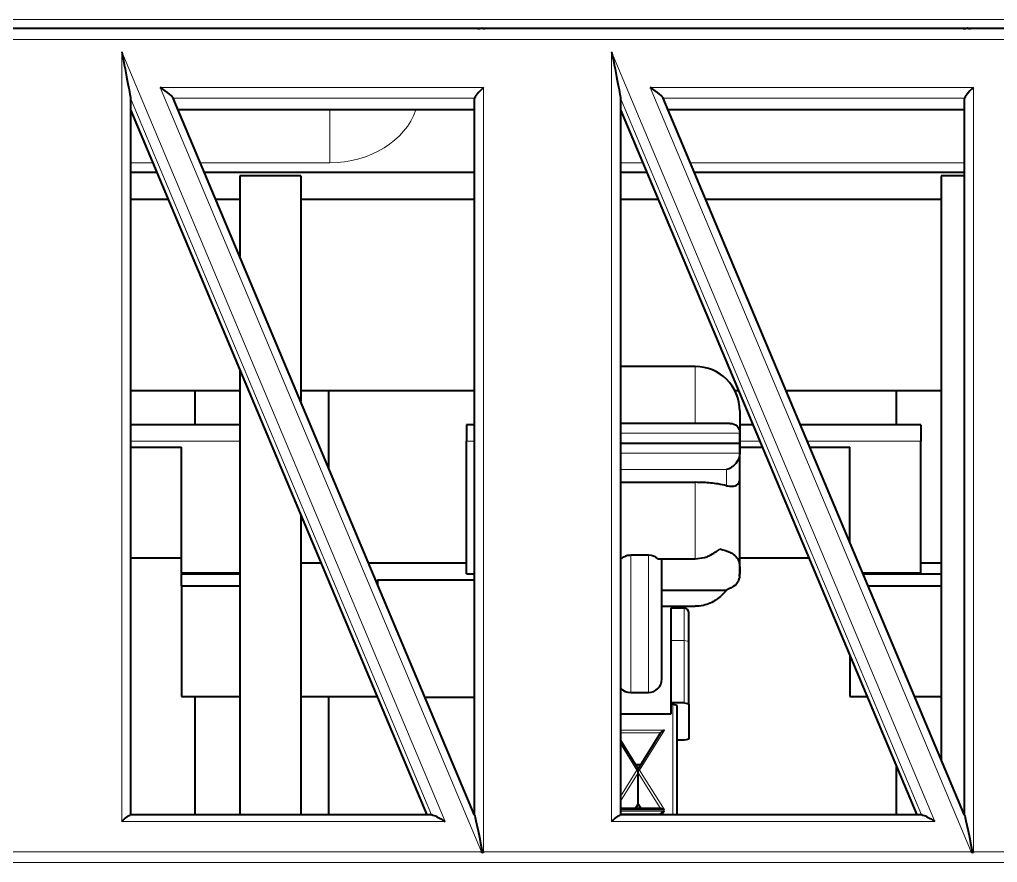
# Model space of a CAD drawing. Header units: inches. Extents: x 0 to 11, y 0 to 8.5.
# Drawn here: x 7.934 to 8.666, y 2.783 to 3.414 of the extents above; entities that cross this region are included whole.
import ezdxf

# ---------------------------------------------------------------- set-up
doc = ezdxf.new("R2010")
doc.units = ezdxf.units.IN
doc.header["$LTSCALE"] = 0.5
doc.header["$MEASUREMENT"] = 0
doc.layers.add('TANGENT_LINES', color=7, linetype='Continuous', lineweight=15)
doc.layers.add('Visible', color=7, linetype='Continuous', lineweight=40)

msp = doc.modelspace()

# ---------------------------------------------------------------- linework, layer by layer
at = {"layer": 'TANGENT_LINES'}
for p, q in [((7.57441, 3.41362), (9.80774, 3.41362)), ((9.80108, 3.39857), (7.58108, 3.39857)), ((8.01074, 2.81334), (8.01074, 3.38939)), ((8.01074, 3.38939), (8.25271, 2.81334)), ((8.37741, 2.81334), (8.37741, 3.38939)), ((8.37741, 3.38939), (8.61938, 2.81334)), ((8.03952, 3.36283), (8.28149, 3.36283)), ((8.27991, 2.79054), (8.03952, 3.36283)), ((8.28149, 3.36283), (8.28149, 2.79054)), ((8.40618, 3.36283), (8.64815, 3.36283)), ((8.64657, 2.79054), (8.40618, 3.36283)), ((8.64815, 3.36283), (8.64815, 2.79054)), ((8.24271, 2.81829), (8.01741, 3.35467)), ((8.27482, 3.35467), (8.04945, 3.35467)), ((8.60938, 2.81829), (8.38408, 3.35467)), ((8.64149, 3.35467), (8.41612, 3.35467)), ((8.16644, 3.30648), (8.16644, 3.34596)), ((8.03399, 3.30648), (8.01741, 3.30648)), ((8.16644, 3.30648), (8.0697, 3.30648)), ((8.40066, 3.30648), (8.38408, 3.30648)), ((8.64149, 3.30648), (8.43636, 3.30648)), ((8.43998, 3.11137), (8.43998, 3.15398)), ((8.47332, 3.10396), (8.38408, 3.10396)), ((8.01741, 3.09806), (8.09919, 3.09806)), ((8.26886, 3.09806), (8.27482, 3.09806)), ((8.47332, 3.09806), (8.4882, 3.09806)), ((8.52391, 3.09806), (8.60886, 3.09806)), ((8.47332, 3.08899), (8.38408, 3.08899)), ((8.38408, 3.07674), (8.46332, 3.07674)), ((8.46332, 3.07674), (8.46332, 3.06472)), ((8.43998, 3.06724), (8.43998, 3.01001)), ((8.39165, 2.90987), (8.39165, 3.01263)), ((8.40498, 3.01263), (8.40498, 2.90987)), ((8.43176, 2.97295), (8.43176, 2.94872)), ((8.42165, 2.94872), (8.43176, 2.94872)), ((8.43176, 2.94872), (8.43176, 2.90212)), ((8.42312, 2.90084), (8.42312, 2.81829)), ((8.41686, 2.88178), (8.38408, 2.88178)), ((8.38408, 2.87961), (8.41394, 2.87961)), ((8.39827, 2.8519), (8.41686, 2.88178)), ((8.38408, 2.87162), (8.39634, 2.8519)), ((8.39935, 2.85617), (8.39527, 2.85617)), ((8.39634, 2.8519), (8.38408, 2.83218)), ((8.38408, 2.82847), (8.39731, 2.84973)), ((8.39731, 2.84973), (8.4139, 2.82307)), ((8.41686, 2.82202), (8.39827, 2.8519)), ((8.39731, 2.82629), (8.3953, 2.82307)), ((8.39931, 2.82307), (8.39731, 2.82629)), ((8.38408, 2.82202), (8.41686, 2.82202)), ((8.41686, 2.82116), (8.38408, 2.82116)), ((8.38408, 2.81899), (8.41394, 2.81899)), ((8.41507, 2.81829), (8.41686, 2.82116)), ((8.25271, 2.81334), (8.01074, 2.81334)), ((8.61938, 2.81334), (8.37741, 2.81334)), ((7.91482, 2.79054), (8.27991, 2.79054)), ((8.28149, 2.79054), (8.64657, 2.79054)), ((8.64815, 2.79054), (9.01324, 2.79054)), ((9.80767, 2.78271), (7.57448, 2.78271))]:
    msp.add_line(p, q, dxfattribs=at)
msp.add_ellipse((8.16644, 3.35964), major_axis=(0.06667, 0), ratio=0.797457, start_param=10.995574, end_param=12.306043, dxfattribs=at)
at = {"layer": 'TANGENT_LINES', "extrusion": (0, 0, -1)}
msp.add_ellipse((8.43176, 2.94748), major_axis=(-0.00333, 0), ratio=0.372877, start_param=1.570796, end_param=3.141593, dxfattribs=at)
at = {"layer": 'Visible'}
for p, q in [((8.27712, 3.40696), (7.91924, 3.40696)), ((8.28257, 3.40696), (8.27712, 3.40696)), ((8.64046, 3.40696), (8.28257, 3.40696)), ((8.64591, 3.40696), (8.64046, 3.40696)), ((9.00379, 3.40696), (8.64591, 3.40696)), ((8.01741, 3.35467), (8.01741, 2.81829)), ((8.27485, 2.81807), (8.04937, 3.35487)), ((8.27482, 2.81815), (8.27482, 3.35467)), ((8.38408, 3.35467), (8.38408, 2.81829)), ((8.64152, 2.81807), (8.41604, 3.35487)), ((8.64149, 2.81815), (8.64149, 3.35467)), ((8.01741, 3.34596), (8.23905, 2.81829)), ((8.27482, 3.34596), (8.05311, 3.34596)), ((8.38408, 3.34596), (8.60572, 2.81829)), ((8.64149, 3.34596), (8.41978, 3.34596)), ((8.01741, 3.29931), (8.037, 3.29931)), ((8.07271, 3.29931), (8.27482, 3.29931)), ((8.09919, 3.29664), (8.09919, 3.23626)), ((8.1447, 3.29664), (8.09919, 3.29664)), ((8.1447, 3.29664), (8.1447, 3.12792)), ((8.38408, 3.29931), (8.40367, 3.29931)), ((8.43937, 3.29931), (8.64149, 3.29931)), ((8.64149, 3.29664), (8.62397, 3.29664)), ((8.62397, 3.29664), (8.62397, 2.85984)), ((8.01741, 3.27927), (8.04542, 3.27927)), ((8.08113, 3.27927), (8.09919, 3.27927)), ((8.1447, 3.27927), (8.27482, 3.27927)), ((8.38408, 3.27927), (8.41209, 3.27927)), ((8.44779, 3.27927), (8.62397, 3.27927)), ((8.09919, 3.15126), (8.09919, 2.81829)), ((8.43998, 3.15398), (8.38408, 3.15398)), ((8.01741, 3.13598), (8.09919, 3.13598)), ((8.06586, 3.11021), (8.06586, 3.13598)), ((8.06586, 3.13598), (8.09919, 3.13598)), ((8.1447, 3.13598), (8.27482, 3.13598)), ((8.1447, 3.13598), (8.16586, 3.13598)), ((8.16586, 3.07755), (8.16586, 3.13598)), ((8.46958, 3.13598), (8.47228, 3.13598)), ((8.50798, 3.13598), (8.62397, 3.13598)), ((8.59064, 3.11021), (8.59064, 3.13598)), ((8.59064, 3.13598), (8.62397, 3.13598)), ((8.47332, 3.12064), (8.47332, 3.09647)), ((8.09919, 3.11021), (8.01741, 3.11021)), ((8.27482, 3.11021), (8.26886, 3.11021)), ((8.26886, 3.11021), (8.26886, 3.09806)), ((8.46591, 3.11137), (8.38408, 3.11137)), ((8.47332, 3.11067), (8.47332, 3.09647)), ((8.4831, 3.11021), (8.47332, 3.11021)), ((8.60886, 3.11021), (8.5188, 3.11021)), ((8.60886, 3.11021), (8.60886, 3.09806)), ((8.47332, 3.09647), (8.47332, 3.10396)), ((8.47332, 3.09647), (8.47332, 3.10396)), ((8.26886, 2.99866), (8.26886, 3.09806)), ((8.38408, 3.09647), (8.47332, 3.09647)), ((8.38408, 3.09647), (8.47332, 3.09647)), ((8.47332, 3.09647), (8.47332, 3.08899)), ((8.47332, 3.07361), (8.47332, 3.09647)), ((8.60886, 2.99947), (8.60886, 3.09806)), ((8.01741, 3.09362), (8.05553, 3.09362)), ((8.05553, 2.99947), (8.05553, 3.09362)), ((8.47332, 3.09362), (8.49007, 3.09362)), ((8.47332, 3.06858), (8.47332, 3.08899)), ((8.52577, 3.09362), (8.55553, 3.09362)), ((8.55553, 3.02279), (8.55553, 3.09362)), ((8.38408, 3.06724), (8.43998, 3.06724)), ((8.47332, 3.0007), (8.47332, 3.06858)), ((8.1447, 3.04292), (8.1447, 2.81829)), ((8.01741, 3.01067), (8.05553, 3.01067)), ((8.38408, 3.01001), (8.38469, 3.01001)), ((8.40498, 3.01263), (8.39165, 3.01263)), ((8.41194, 3.01001), (8.43998, 3.01001)), ((8.41498, 2.91987), (8.41498, 3.01001)), ((8.43998, 3.01001), (8.44655, 3.01086)), ((8.47332, 3.01067), (8.52491, 3.01067)), ((8.15986, 3.00683), (8.1447, 3.00683)), ((8.26886, 3.00683), (8.19556, 3.00683)), ((8.62397, 3.00683), (8.60886, 3.00683)), ((8.05553, 2.99947), (8.05553, 2.99866)), ((8.05553, 2.99947), (8.09919, 2.99947)), ((8.05553, 2.98978), (8.05553, 2.99866)), ((8.05553, 2.99866), (8.09919, 2.99866)), ((8.20219, 2.99433), (8.27482, 2.99433)), ((8.20219, 2.99433), (8.20219, 2.99105)), ((8.26886, 2.99866), (8.27482, 2.99866)), ((8.47326, 2.99954), (8.47311, 2.99697)), ((8.56532, 2.99947), (8.60886, 2.99947)), ((8.56566, 2.99866), (8.62397, 2.99866)), ((8.05553, 2.98978), (8.09919, 2.98978)), ((8.05553, 2.98978), (8.05553, 2.90683)), ((8.41498, 2.98655), (8.4634, 2.98655)), ((8.56939, 2.98978), (8.62397, 2.98978)), ((8.41498, 2.97444), (8.43998, 2.97444)), ((8.43176, 2.97295), (8.42165, 2.97295)), ((8.42165, 2.97295), (8.42165, 2.94872)), ((8.4351, 2.94748), (8.4351, 2.96962)), ((8.42165, 2.94872), (8.42165, 2.90212)), ((8.4351, 2.90088), (8.4351, 2.94748)), ((8.55553, 2.93779), (8.55553, 2.90683)), ((8.05553, 2.90683), (8.09919, 2.90683)), ((8.06586, 2.81829), (8.06586, 2.90683)), ((8.1447, 2.90683), (8.20186, 2.90683)), ((8.16586, 2.81829), (8.16586, 2.90683)), ((8.23776, 2.90637), (8.27482, 2.90637)), ((8.39165, 2.90987), (8.40498, 2.90987)), ((8.55553, 2.90683), (8.56853, 2.90683)), ((8.60423, 2.90683), (8.62397, 2.90683)), ((8.43176, 2.90212), (8.42165, 2.90212)), ((8.42165, 2.90212), (8.42165, 2.90084)), ((8.42165, 2.90084), (8.42165, 2.89358)), ((8.42312, 2.90084), (8.42165, 2.90084)), ((8.42645, 2.81829), (8.42645, 2.89959)), ((8.4351, 2.90088), (8.4351, 2.87557)), ((8.42165, 2.89358), (8.38408, 2.89358)), ((8.41403, 2.87977), (8.39731, 2.85289)), ((8.39731, 2.85289), (8.38408, 2.87416)), ((8.43176, 2.87432), (8.42645, 2.87432)), ((8.39534, 2.85605), (8.39927, 2.85605)), ((8.59064, 2.81829), (8.59064, 2.85419)), ((8.39731, 2.85182), (8.39731, 2.85289)), ((8.39731, 2.84973), (8.39731, 2.85182)), ((8.39731, 2.82629), (8.39731, 2.84973)), ((8.39534, 2.82307), (8.39731, 2.82623)), ((8.39731, 2.82623), (8.39927, 2.82307)), ((8.24314, 2.81829), (8.01718, 2.81829)), ((8.60981, 2.81829), (8.38385, 2.81829)), ((8.41418, 2.82307), (8.38408, 2.82307)), ((8.41403, 2.81914), (8.4135, 2.81829))]:
    msp.add_line(p, q, dxfattribs=at)
for centre, radius, start, end in [((8.43998, 3.12064), 0.03333, 0.00001, 90.00001), ((8.40502, 3.00216), 0.01046, 48.55649, 90.19167), ((8.43998, 3.0007), 0.03333, 353.55759, 0), ((8.43176, 2.96962), 0.00333, 0, 90), ((8.40498, 2.91987), 0.01, 270, 0), ((8.39165, 2.91987), 0.01, 220.74412, 270)]:
    msp.add_arc(centre, radius, start, end, dxfattribs=at)
for centre, major_axis, ratio, start_param, end_param in [((8.27712, 3.41362), (0.00991, 0), 0.672994, 10.995574, 11.330841), ((8.28257, 3.41362), (0.00667, 0), 0.999983, 10.660307, 10.995574), ((8.64046, 3.41362), (0.00991, 0), 0.672994, 10.995574, 11.330841), ((8.64591, 3.41362), (0.00667, 0), 0.999983, 10.660307, 10.995574), ((8.03952, 3.36111), (0.00987, -0.00656), 0.121036, 0.080267, 1.651063), ((8.28149, 3.36111), (0.00661, 0.00661), 0.130947, 1.44059, 3.011386), ((8.40618, 3.36111), (0.00987, -0.00656), 0.121036, 0.080267, 1.651063), ((8.64815, 3.36111), (0.00661, 0.00661), 0.130947, 1.44059, 3.011386), ((8.42312, 2.89959), (0.00333, 0), 0.372877, 0, 1.570796), ((8.41686, 2.88116), (-0.00287, -0.0016), 0.165904, 10.903665, 12.474461), ((8.39634, 2.85128), (0.00192, 0), 0.322921, 1.047198, 1.570796), ((8.39827, 2.85128), (0.00192, 0), 0.322921, 1.570796, 2.094395), ((8.41686, 2.8214), (0.00287, -0.0016), 0.165904, 1.662706, 3.233502), ((8.41686, 2.82054), (-0.00287, -0.0016), 0.165904, 10.903665, 12.474461), ((8.27991, 2.78882), (-0.00987, 0.00656), 0.121036, 10.980423, 11.075841), ((8.28149, 2.78882), (-0.00661, -0.00661), 0.130947, 10.865368, 10.960786), ((8.64657, 2.78882), (-0.00987, 0.00656), 0.121036, 10.980423, 11.075841), ((8.64815, 2.78882), (-0.00661, -0.00661), 0.130947, 10.865368, 10.960786)]:
    msp.add_ellipse(centre, major_axis=major_axis, ratio=ratio, start_param=start_param, end_param=end_param, dxfattribs=at)
at = {"layer": 'Visible', "extrusion": (0, 0, -1)}
for centre, major_axis, ratio, start_param, end_param in [((8.01074, 3.38767), (0.00666, -0.03304), 0.010071, 10.945634, 12.516431), ((8.37741, 3.38767), (0.00666, -0.03304), 0.010071, 10.945634, 12.516431), ((8.46332, 3.10137), (-0.00793, -0.00793), 0.767327, 2.487095, 3.796092), ((8.46332, 3.0864), (-0.00793, -0.00793), 0.767327, 10.079276, 11.650073), ((8.43176, 2.90088), (-0.00333, 0), 0.372877, 1.570796, 3.141593), ((8.43176, 2.87557), (-0.00333, 0), 0.372877, 9.424778, 10.995574), ((8.01074, 2.81162), (-0.00661, -0.00661), 0.130947, 1.701003, 3.011386), ((8.25271, 2.81162), (0.00987, -0.00656), 0.121036, 9.604924, 10.915308), ((8.28149, 2.78506), (0.00666, -0.03304), 0.010071, 9.374838, 10.850216), ((8.37741, 2.81162), (-0.00661, -0.00661), 0.130947, 1.701003, 3.011386), ((8.61938, 2.81162), (0.00987, -0.00656), 0.121036, 9.604924, 10.915308), ((8.64815, 2.78506), (0.00666, -0.03304), 0.010071, 9.374838, 10.850216)]:
    msp.add_ellipse(centre, major_axis=major_axis, ratio=ratio, start_param=start_param, end_param=end_param, dxfattribs=at)
at = {"layer": 'Visible'}
for points, knots in [([(8.46332, 3.06472), (8.46135, 3.06518), (8.45689, 3.06622), (8.44641, 3.06719), (8.44194, 3.06722), (8.43998, 3.06724)], [0, 0, 0, 0, 0.307828, 0.696343, 1, 1, 1, 1]), ([(8.46332, 3.06472), (8.46478, 3.06451), (8.46767, 3.06411), (8.47195, 3.06494), (8.47334, 3.0685), (8.47332, 3.06857), (8.47332, 3.06858)], [0, 0, 0, 0, 0.34283, 0.679735, 0.969435, 1, 1, 1, 1]), ([(8.44655, 3.01086), (8.44716, 3.01099), (8.44894, 3.01135), (8.45676, 3.01576), (8.45799, 3.01701), (8.4584, 3.01743)], [0, 0, 0, 0, 0.256625, 0.749563, 1, 1, 1, 1]), ([(8.4584, 3.01743), (8.46129, 3.01654), (8.4662, 3.01504), (8.4696, 3.0126), (8.47183, 3.01022), (8.47315, 3.00663), (8.47328, 3.00314), (8.47327, 3.00074), (8.47326, 2.99954)], [0, 0, 0, 0, 0.233495, 0.395545, 0.538984, 0.694891, 0.846387, 1, 1, 1, 1]), ([(8.39165, 3.01263), (8.39062, 3.01255), (8.38858, 3.0124), (8.38581, 3.01097), (8.38502, 3.01028), (8.38469, 3.01001)], [0, 0, 0, 0, 0.376233, 0.746611, 1, 1, 1, 1]), ([(8.47311, 2.99697), (8.47309, 2.99673), (8.47302, 2.99603), (8.47216, 2.9928), (8.46987, 2.98971), (8.46577, 2.98771), (8.4634, 2.98655)], [0, 0, 0, 0, 0.127202, 0.368809, 0.634034, 1, 1, 1, 1]), ([(8.4634, 2.98655), (8.46111, 2.98399), (8.45651, 2.97884), (8.44639, 2.97471), (8.44193, 2.97452), (8.43998, 2.97444)], [0, 0, 0, 0, 0.359319, 0.721551, 1, 1, 1, 1])]:
    msp.add_open_spline(points, degree=3, knots=knots, dxfattribs=at)

doc.saveas('drawing.dxf')
